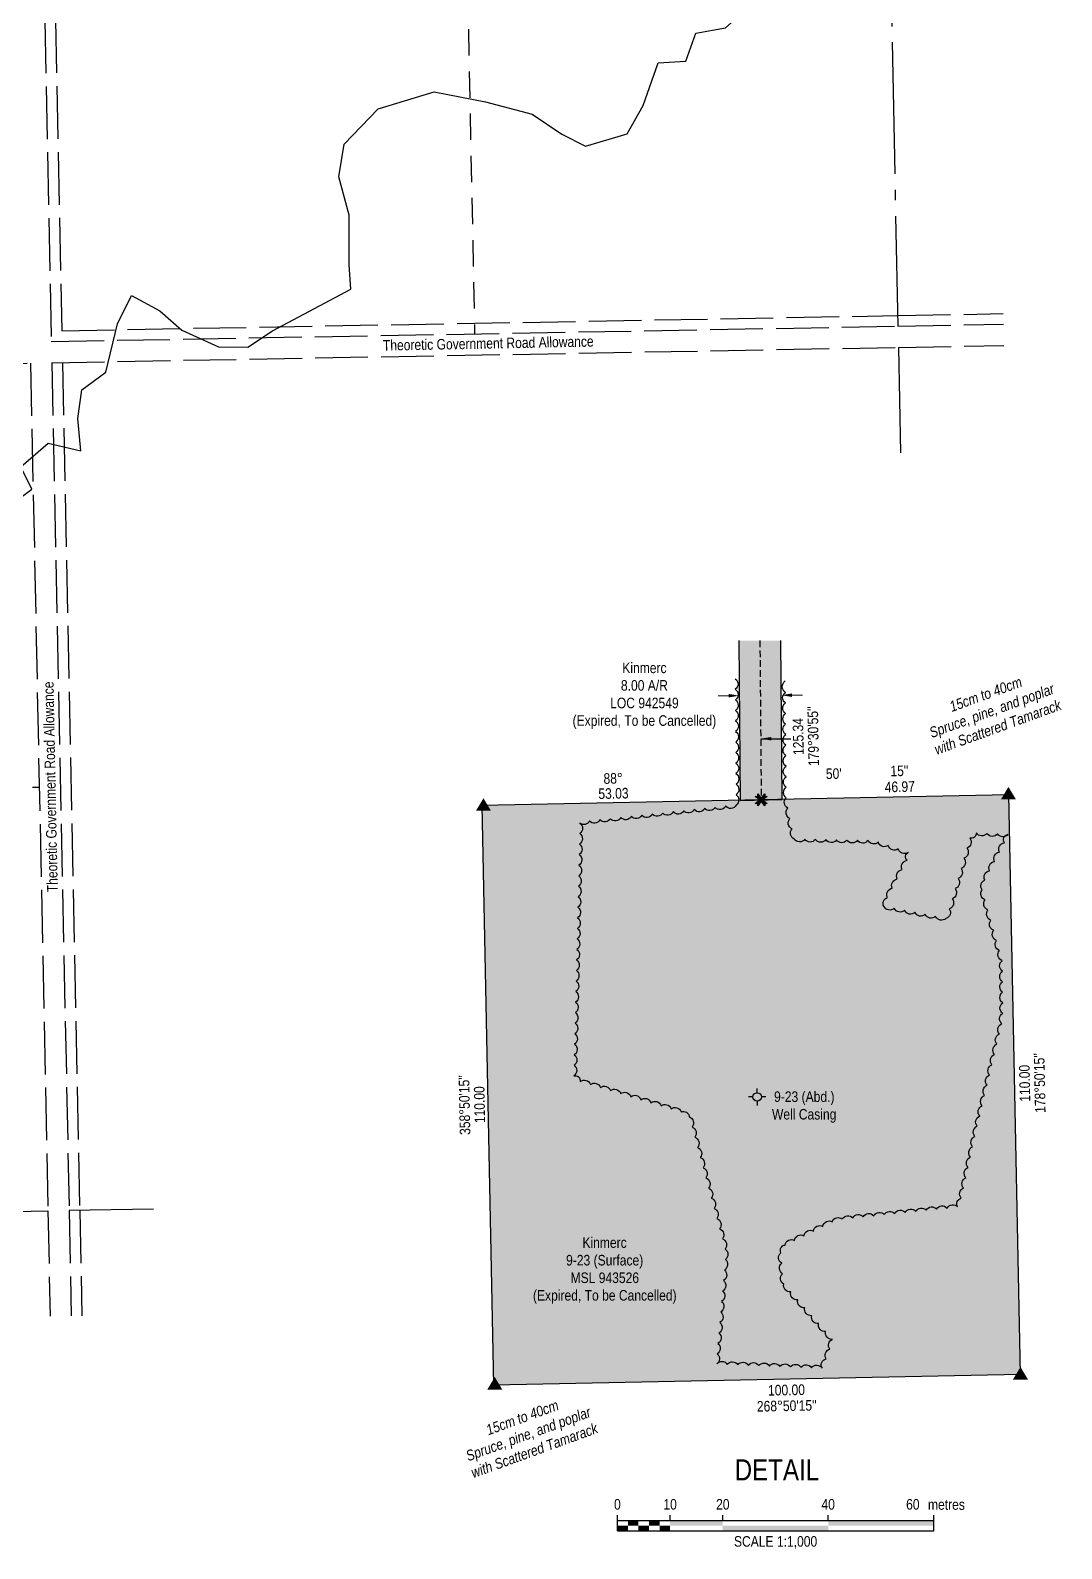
# Model space of a CAD drawing. Extents: x 587584 to 596044, y 6171808 to 6174677.
# Drawn here: x 589281 to 590259, y 6171808 to 6173249 of the extents above; entities that cross this region are included whole.
import ezdxf
from ezdxf.enums import TextEntityAlignment as Align

# ---------------------------------------------------------------- set-up
doc = ezdxf.new("R2010")
doc.units = 0
doc.header["$LTSCALE"] = 5
doc.header["$PDSIZE"] = 0.03
for name, pattern in [('0', [1, 1, 0]), ('foc-LSD', [8, 5, -3]), ('foc-QUARTERLINE', [33, 25, -3, 2, -3]), ('foc-TRAV', [1.875, 1.25, -0.625]), ('foc-UNSURVEYED', [12.5, 10, -2.5])]:
    doc.linetypes.add(name, pattern=pattern)
doc.layers.get('Defpoints').update_dxf_attribs({"color": 9})
doc.layers.add('C-AR-T', color=13, linetype='Continuous', lineweight=9)
doc.layers.add('C-WS-T', color=13, linetype='Continuous', lineweight=9)
for name, color, linetype in [('DETAIL-T', 7, 'Continuous'), ('F-WS-S', 190, 'Continuous'), ('L-BD1', 253, 'Continuous'), ('L-MON', 1, 'Continuous'), ('L-ROAD-T', 7, 'Continuous'), ('L-SECQ', 8, 'foc-QUARTERLINE'), ('L-SECTION-LSD', 7, 'foc-LSD'), ('L-USEC', 7, 'foc-UNSURVEYED'), ('P-PROPOSED', 10, 'Continuous'), ('P-PROPOSED-H', 21, 'Continuous'), ('P-TRAV', 4, 'foc-TRAV'), ('T-BUSH', 110, '0'), ('T-BUSH-T', 110, 'Continuous'), ('T-WATER', 160, 'Continuous')]:
    doc.layers.add(name, color=color, linetype=linetype)
doc.styles.add('80', font='ARIALN.TTF', dxfattribs={"height": 10})
doc.styles.add('80CG', font='ARIALN.TTF', dxfattribs={"height": 10})
doc.styles.add('80L', font='ARIALN.TTF', dxfattribs={"height": 10})
doc.styles.add('80LS', font='ARIALNI.TTF', dxfattribs={"height": 10})
doc.styles.add('foc-LtypeFont', font='ARIALN.TTF', dxfattribs={"height": 7.35})
doc.linetypes.add('foc-TOPO-flowdirection-NOLINE', pattern='A,0,[">",foc-LtypeFont,S=0.3,R=0,X=0,Y=-0.945],-20,[">",foc-LtypeFont,S=0.3,R=0,X=0,Y=-0.945],0', length=20)
doc.dimstyles.new('Compass 5 000', dxfattribs={"dimscale": 5, "dimtxt": 9, "dimasz": 2, "dimexe": 0.2, "dimexo": 0.0625, "dimgap": 0.5, "dimtad": 0, "dimtih": 1, "dimtoh": 1, "dimzin": 0, "dimdsep": 46, "dimtxsty": '80CG', "dimcen": 0.1, "dimse1": 1, "dimse2": 1, "dimclrd": 256, "dimclrt": 256, "dimaunit": 1, "dimadec": 4, "dimazin": 0, "dimtfac": 0.06, "dimtofl": 0, "dimtmove": 0, "dimatfit": 1, "dimfxl": 0.2, "dimtolj": 1, "dimtzin": 0, "dimlwd": -1, "dimarcsym": 0})

# ---------------------------------------------------------------- blocks, each defined once
blk = doc.blocks.new('GABD')
for p, q in [((-0.81, 0), (-1.62, 0)), ((0, 0.81), (0, 1.62)), ((1.62, 0), (0.81, 0)), ((0, -0.81), (0, -1.62))]:
    blk.add_line(p, q)
blk.add_circle((0, 0), 0.8)
blk = doc.blocks.new('STRIA')
blk.add_hatch(color=255).paths.add_polyline_path([(-0.04, 1.52), (-1.47, -0.87), (1.39, -0.87)])
blk = doc.blocks.new('STRIAA')
blk.add_blockref('STRIA', (0, 0))
blk = doc.blocks.new('STRIB')
at = {"color": 1}
blk.add_solid([(-1.12, -0.67), (-0.04, 1.13), (1.04, -0.67)], dxfattribs=at)
blk = doc.blocks.new('STRIBB')
blk.add_blockref('STRIB', (0, 0))
blk = doc.blocks.new('STRICC')
for name in ['STRIAA', 'STRIBB']:
    blk.add_blockref(name, (0, 0))
blk = doc.blocks.new('fdspike')
blk.add_blockref('STRICC', (0, 0))
blk = doc.blocks.new('*U319')
at = {"color": 0}
for p, q in [((-150, 0), (-150, 15)), ((-100, 10), (-100, 15)), ((-50, 10), (-50, 15)), ((50, 10), (50, 15)), ((150.2, 0), (150.2, 15)), ((-150, 10), (150.2, 10)), ((-150, 0), (150.2, 0))]:
    blk.add_line(p, q, dxfattribs=at)
for points in [[(-150, 5), (-140, 5), (-150, 0), (-140, 0)], [(-140, 10), (-130, 10), (-140, 5), (-130, 5)], [(-130, 5), (-120, 5), (-130, 0), (-120, 0)], [(-120, 10), (-110, 10), (-120, 5), (-110, 5)], [(-110, 5), (-100, 5), (-110, 0), (-100, 0)], [(-100, 10), (-50, 10), (-100, 5), (-50, 5)], [(-50, 5), (50, 5), (-50, 0), (50, 0)], [(50, 10), (150.2, 10), (50, 5), (150.2, 5)]]:
    blk.add_solid(points, dxfattribs=at)
at = {"color": 0, "style": '80'}
blk.add_text('metres', height=10, dxfattribs=at).set_placement((162.2, 20), align=Align.CENTER)
at = {"color": 0, "char_height": 10, "style": '80'}
for s, insert, attachment_point in [('0', (-150, 30.2), 2), ('10', (-100, 30.2), 2), ('20', (-50, 30.2), 2), ('40', (50, 30.2), 2), ('60', (136.7, 30.2), 3), ('SCALE 1:1,000', (0.1, -5), 2)]:
    blk.add_mtext(s, dxfattribs=dict(at, insert=insert, attachment_point=attachment_point))
blk = doc.blocks.new('TEMP')
h = blk.add_hatch(color=255)
h.dxf.hatch_style = 1
h.paths.add_polyline_path([(0, 0.25), (-0.67, 1.15), (-0.67, 0.67), (-1.15, 0.67), (-0.25, 0), (-1.15, -0.67), (-0.67, -0.67), (-0.67, -1.15), (0, -0.25), (0.67, -1.15), (0.67, -0.67), (1.15, -0.67), (0.25, 0), (1.15, 0.67), (0.67, 0.67), (0.67, 1.15)])
h.paths.add_polyline_path([(0.57, 0.85), (0.57, 0.57), (0.85, 0.57), (0.08, 0), (0.85, -0.57), (0.57, -0.57), (0.57, -0.85), (0, -0.08), (-0.57, -0.85), (-0.57, -0.57), (-0.85, -0.57), (-0.08, 0), (-0.85, 0.57), (-0.57, 0.57), (-0.57, 0.85), (0, 0.08)], flags=16)
h = blk.add_hatch(color=1)
h.dxf.hatch_style = 1
h.paths.add_polyline_path([(0, 0.08), (-0.57, 0.85), (-0.57, 0.57), (-0.85, 0.57), (-0.08, 0), (-0.85, -0.57), (-0.57, -0.57), (-0.57, -0.85), (0, -0.08), (0.57, -0.85), (0.57, -0.57), (0.85, -0.57), (0.08, 0), (0.85, 0.57), (0.57, 0.57), (0.57, 0.85)])
at = {"color": 1}
for p, q in [((-0.08, 0), (0.08, 0)), ((0, 0.08), (0, -0.08))]:
    blk.add_line(p, q, dxfattribs=at)
at = {"color": 255, "flags": 128}
blk.add_lwpolyline([(-0.25, 0), (-1.15, 0.67), (-0.67, 0.67), (-0.67, 1.15), (0, 0.25), (0.67, 1.15), (0.67, 0.67), (1.15, 0.67), (0.25, 0), (1.15, -0.67), (0.67, -0.67), (0.67, -1.15), (0, -0.25), (-0.67, -1.15), (-0.67, -0.67), (-1.15, -0.67)], close=True, dxfattribs=at)
at = {"color": 1, "flags": 128}
blk.add_lwpolyline([(-0.08, 0), (-0.85, 0.57), (-0.57, 0.57), (-0.57, 0.85), (0, 0.08), (0.57, 0.85), (0.57, 0.57), (0.85, 0.57), (0.08, 0), (0.85, -0.57), (0.57, -0.57), (0.57, -0.85), (0, -0.08), (-0.57, -0.85), (-0.57, -0.57), (-0.85, -0.57)], close=True, dxfattribs=at)
blk = doc.blocks.new('*D455')
at = {"layer": 'C-AR-T', "transparency": 16777216}
for p, q in [((589943.2, 6172617.5), (589933.2, 6172617.5)), ((590003.2, 6172618.1), (590013.2, 6172618.1))]:
    blk.add_line(p, q, dxfattribs=at)
at = {"layer": 'C-AR-T', "linetype": 'Continuous', "transparency": 16777216}
for points in [[(589943.2, 6172619.2), (589943.2, 6172615.9), (589953.2, 6172617.6)], [(590003.2, 6172619.7), (590003.2, 6172616.4), (589993.2, 6172618)]]:
    blk.add_solid(points, dxfattribs=at)
at = {"layer": 'Defpoints', "color": 0, "linetype": 'Continuous', "transparency": 16777216}
for p in [(589952.9, 6172649.2), (589992.9, 6172649.5), (589953.2, 6172617.6)]:
    blk.add_point(p, dxfattribs=at)
at = {"layer": 'C-AR-T', "linetype": 'Continuous', "transparency": 16777216, "insert": (589863.2, 6172617.5), "char_height": 10, "attachment_point": 5, "style": '80CG'}
blk.add_mtext('\\A1;Kinmerc\\P8.00 A/R\\PLOC 942549\\P(Expired, To be Cancelled)', dxfattribs=at)

msp = doc.modelspace()

# ---------------------------------------------------------------- hatches: boundary and pattern name
at = {"layer": 'P-PROPOSED-H'}
h = msp.add_hatch(color=256, dxfattribs=at)
h.dxf.hatch_style = 1
h.paths.add_polyline_path([(589992.731, 6172669.879), (589952.745, 6172669.879), (589954.028, 6172518.301), (589994.007, 6172519.112)])
h = msp.add_hatch(color=256, dxfattribs=at)
h.dxf.hatch_style = 1
h.paths.add_polyline_path([(590219.862, 6171973.799), (590208.708, 6172523.469), (589974.017, 6172518.707), (589709.007, 6172513.329), (589720.162, 6171963.659)])

# ---------------------------------------------------------------- linework, layer by layer
at = {"layer": 'L-SECQ', "flags": 128}
for points in [[(590087.865, 6173732.466), (590103.668, 6172968.144)], [(590104.084, 6172948.031), (590106.15, 6172848.053)], [(588528.802, 6172113.824), (589297.418, 6172128.752)], [(589397.402, 6172130.573), (589317.532, 6172129.118)]]:
    msp.add_lwpolyline(points, dxfattribs=at)
at = {"layer": 'L-SECTION-LSD', "flags": 128}
for points in [[(589669.033, 6174569.528), (589702.145, 6172960.876)], [(587683.04, 6172499.679), (589289.179, 6172530.942)]]:
    msp.add_lwpolyline(points, dxfattribs=at)
at = {"layer": 'L-USEC'}
for p, q in [((589310.497, 6172963.852), (590103.538, 6172978.206)), ((590103.538, 6172978.206), (590203.443, 6172980.014)), ((589300.641, 6172953.609), (590103.72, 6172968.145)), ((590103.72, 6172968.145), (590203.651, 6172969.953)), ((589301.054, 6172933.496), (590104.084, 6172948.031)), ((590104.084, 6172948.031), (590204.067, 6172949.841)), ((588477.936, 6172917.476), (589280.94, 6172933.132))]:
    msp.add_line(p, q, dxfattribs=at)
at = {"layer": 'L-USEC', "flags": 128}
for points in [[(589284.158, 6173758.053), (589300.641, 6172953.609)], [(589294.22, 6173758.234), (589310.497, 6172963.852)], [(589280.94, 6172933.132), (589297.418, 6172128.752)], [(589301.053, 6172933.544), (589317.532, 6172129.118)], [(589311.114, 6172933.751), (589327.593, 6172129.301)], [(589297.418, 6172128.752), (589299.466, 6172028.773)], [(589317.532, 6172129.118), (589319.579, 6172029.164)], [(589327.593, 6172129.301), (589329.641, 6172029.359)]]:
    msp.add_lwpolyline(points, dxfattribs=at)
at = {"layer": 'P-PROPOSED', "flags": 128}
msp.add_lwpolyline([(589952.745, 6172669.879), (589954.028, 6172518.301), (589994.007, 6172519.112), (589992.731, 6172669.879)], dxfattribs=at)
at = {"layer": 'P-PROPOSED'}
msp.add_lwpolyline([(590219.862, 6171973.799), (590208.708, 6172523.469), (589974.017, 6172518.707), (589709.007, 6172513.329), (589720.162, 6171963.659)], close=True, dxfattribs=at)
at = {"layer": 'P-TRAV'}
msp.add_line((589972.738, 6172669.879), (589974.017, 6172518.707), dxfattribs=at)
at = {"layer": 'T-BUSH', "linetype": 'Continuous', "flags": 128}
msp.add_lwpolyline([(589949.341, 6172633.616, -0.52056705), (589949.419, 6172623.62, -0.52056705), (589949.498, 6172613.624, -0.52056705), (589949.577, 6172603.628, -0.52056705), (589949.655, 6172593.633, -0.52056705), (589949.734, 6172583.637, -0.52056705), (589949.812, 6172573.641, -0.52056705), (589949.891, 6172563.645, -0.52056705), (589949.969, 6172553.65, -0.52056705), (589950.048, 6172543.654, -0.52056705), (589950.127, 6172533.658, -0.52056705), (589950.205, 6172523.662, -0.52056705), (589950.156, 6172513.781, -0.52056705), (589940.218, 6172512.707, -0.52056705), (589930.279, 6172511.634, -0.52056705), (589920.341, 6172510.56, -0.52056705), (589910.403, 6172509.487, -0.52056705), (589900.465, 6172508.413, -0.52056705), (589890.526, 6172507.34, -0.52056705), (589880.588, 6172506.266, -0.52056705), (589870.65, 6172505.193, -0.52056705), (589860.712, 6172504.119, -0.52056705), (589850.773, 6172503.046, -0.52056705), (589840.835, 6172501.972, -0.52056705), (589830.897, 6172500.899, -0.52056705), (589820.959, 6172499.825, -0.52056705), (589811.02, 6172498.752, -0.52056705), (589802.079, 6172496.761, -0.52056705), (589801.835, 6172486.768, -0.52056705), (589801.591, 6172476.775, -0.52056705), (589801.346, 6172466.782, -0.52056705), (589801.102, 6172456.789, -0.52056705), (589800.858, 6172446.796, -0.52056705), (589800.614, 6172436.803, -0.52056705), (589800.37, 6172426.809, -0.52056705), (589800.125, 6172416.816, -0.52056705), (589799.881, 6172406.823, -0.52056705), (589799.637, 6172396.83, -0.52056705), (589799.393, 6172386.837, -0.52056705), (589799.149, 6172376.844, -0.52056705), (589798.905, 6172366.851, -0.52056705), (589798.66, 6172356.858, -0.52056705), (589798.416, 6172346.865, -0.52056705), (589798.172, 6172336.872, -0.52056705), (589797.928, 6172326.879, -0.52056705), (589797.684, 6172316.886, -0.52056705), (589797.44, 6172306.893, -0.52056705), (589797.195, 6172296.899, -0.52056705), (589796.951, 6172286.906, -0.52056705), (589796.707, 6172276.913, -0.52056705), (589796.463, 6172266.92, -0.52056705), (589796.219, 6172256.927, -0.52056705), (589802.387, 6172251.578, -0.52056705), (589811.957, 6172248.692, -0.52056705), (589821.528, 6172245.807, -0.52056705), (589831.098, 6172242.922, -0.52056705), (589840.669, 6172240.037, -0.52056705), (589850.24, 6172237.151, -0.52056705), (589859.81, 6172234.266, -0.52056705), (589869.381, 6172231.381, -0.52056705), (589878.951, 6172228.495, -0.52056705), (589888.522, 6172225.61, -0.52056705), (589898.093, 6172222.725, -0.52056705), (589905.737, 6172217.967, -0.52056705), (589908.352, 6172208.319, -0.52056705), (589910.966, 6172198.671, -0.52056705), (589913.58, 6172189.023, -0.52056705), (589916.194, 6172179.375, -0.52056705), (589918.809, 6172169.727, -0.52056705), (589921.423, 6172160.078, -0.52056705), (589924.037, 6172150.43, -0.52056705), (589926.651, 6172140.782, -0.52056705), (589929.266, 6172131.134, -0.52056705), (589931.88, 6172121.486, -0.52056705), (589934.494, 6172111.838, -0.52056705), (589937.108, 6172102.189, -0.52056705), (589939.723, 6172092.541, -0.52056705), (589939.982, 6172082.684, -0.52056705), (589939.104, 6172072.727, -0.52056705), (589938.227, 6172062.77, -0.52056705), (589937.349, 6172052.812, -0.52056705), (589936.472, 6172042.855, -0.52056705), (589935.595, 6172032.897, -0.52056705), (589934.717, 6172022.94, -0.52056705), (589933.84, 6172012.982, -0.52056705), (589932.962, 6172003.025, -0.52056705), (589932.085, 6171993.067, -0.52056705), (589931.79, 6171983.623, -0.52056705), (589941.778, 6171983.221, -0.52056705), (589951.766, 6171982.819, -0.52056705), (589961.754, 6171982.418, -0.52056705), (589971.742, 6171982.016, -0.52056705), (589981.73, 6171981.615, -0.52056705), (589991.718, 6171981.213, -0.52056705), (590001.706, 6171980.812, -0.52056705), (590011.694, 6171980.41, -0.52056705), (590021.682, 6171980.009, -0.52056705), (590031.67, 6171979.607, -0.52056705), (590035.593, 6171988.329, -0.52056705), (590039.089, 6171997.694, -0.52056705), (590041.662, 6172006.889, -0.52056705), (590035.055, 6172014.391, -0.52056705), (590028.449, 6172021.893, -0.52056705), (590021.843, 6172029.394, -0.52056705), (590015.237, 6172036.896, -0.52056705), (590008.63, 6172044.398, -0.52056705), (590002.024, 6172051.9, -0.52056705), (589995.418, 6172059.402, -0.52056705), (589994.283, 6172069.227, -0.52056705), (589993.474, 6172079.19, -0.52056705), (589992.665, 6172089.153, -0.52056705), (589996.577, 6172096.439, -0.52056705), (590005.543, 6172100.858, -0.52056705), (590014.51, 6172105.276, -0.52056705), (590023.476, 6172109.695, -0.52056705), (590032.442, 6172114.114, -0.52056705), (590041.409, 6172118.532, -0.52056705), (590050.906, 6172121.111, -0.52056705), (590060.848, 6172122.149, -0.52056705), (590070.79, 6172123.186, -0.52056705), (590080.732, 6172124.223, -0.52056705), (590090.674, 6172125.26, -0.52056705), (590100.617, 6172126.298, -0.52056705), (590110.559, 6172127.335, -0.52056705), (590120.501, 6172128.372, -0.52056705), (590130.443, 6172129.409, -0.52056705), (590140.385, 6172130.447, -0.52056705), (590150.327, 6172131.484, -0.52056705), (590160.269, 6172132.521, -0.52056705), (590163.74, 6172140.812, -0.52056705), (590165.9, 6172150.572, -0.52056705), (590168.06, 6172160.332, -0.52056705), (590170.221, 6172170.092, -0.52056705), (590172.381, 6172179.851, -0.52056705), (590174.541, 6172189.611, -0.52056705), (590176.701, 6172199.371, -0.52056705), (590178.911, 6172209.12, -0.52056705), (590181.24, 6172218.84, -0.52056705), (590183.57, 6172228.561, -0.52056705), (590185.9, 6172238.282, -0.52056705), (590188.229, 6172248.003, -0.52056705), (590190.559, 6172257.724, -0.52056705), (590192.889, 6172267.444, -0.52056705), (590195.218, 6172277.165, -0.52056705), (590197.548, 6172286.886, -0.52056705), (590199.878, 6172296.607, -0.52056705), (590202.207, 6172306.328, -0.52056705), (590203.113, 6172316.21, -0.52056705), (590203.026, 6172326.206, -0.52056705), (590202.939, 6172336.202, -0.52056705), (590202.852, 6172346.197, -0.52056705), (590202.765, 6172356.193, -0.52056705), (590202.664, 6172366.187, -0.52056705), (590199.95, 6172375.807, -0.52056705), (590197.236, 6172385.428, -0.52056705), (590194.522, 6172395.049, -0.52056705), (590191.809, 6172404.669, -0.52056705), (590189.095, 6172414.29, -0.52056705), (590186.381, 6172423.911, -0.52056705), (590183.667, 6172433.531, -0.52056705), (590186.003, 6172442.621, -0.52056705), (590190.657, 6172451.468, -0.52056705), (590195.31, 6172460.315, -0.52056705), (590199.963, 6172469.162, -0.52056705), (590204.616, 6172478.009, -0.52056705), (590208.034, 6172486.144, -0.52056705), (590198.046, 6172486.545, -0.52056705), (590188.058, 6172486.947, -0.52056705), (590178.07, 6172487.348, -0.52056705), (590171.847, 6172482.523, -0.52056705), (590169.064, 6172472.922, -0.52056705), (590166.281, 6172463.321, -0.52056705), (590163.498, 6172453.72, -0.52056705), (590160.716, 6172444.119, -0.52056705), (590157.933, 6172434.518, -0.52056705), (590155.15, 6172424.918, -0.52056705), (590152.367, 6172415.317, -0.52056705), (590149.237, 6172406.284, -0.52056705), (590139.428, 6172408.205, -0.52056705), (590129.618, 6172410.126, -0.52056705), (590119.808, 6172412.047, -0.52056705), (590109.999, 6172413.968, -0.52056705), (590100.189, 6172415.889, -0.52056705), (590090.379, 6172417.81, -0.52056705), (590093.699, 6172426.016, -0.52056705), (590098.354, 6172434.862, -0.52056705), (590103.01, 6172443.708, -0.52056705), (590107.666, 6172452.553, -0.52056705), (590112.322, 6172461.399, -0.52056705), (590113.403, 6172468.838, -0.52056705), (590103.968, 6172472.14, -0.52056705), (590094.533, 6172475.441, -0.52056705), (590085.098, 6172478.742, -0.52056705), (590075.324, 6172480.168, -0.52056705), (590065.33, 6172480.375, -0.52056705), (590055.336, 6172480.582, -0.52056705), (590045.342, 6172480.788, -0.52056705), (590035.348, 6172480.995, -0.52056705), (590025.355, 6172481.202, -0.52056705), (590015.361, 6172481.409, -0.52056705), (590005.367, 6172481.616, -0.52056705), (590003.243, 6172491.269, -0.52056705), (590001.236, 6172501.062, -0.52056705), (589999.229, 6172510.854, -0.52056705), (589997.773, 6172520.705, -0.52056705), (589997.682, 6172530.701, -0.52056705), (589997.592, 6172540.696, -0.52056705), (589997.501, 6172550.692, -0.52056705), (589997.41, 6172560.687, -0.52056705), (589997.32, 6172570.683, -0.52056705), (589997.229, 6172580.679, -0.52056705), (589997.139, 6172590.674, -0.52056705), (589997.048, 6172600.67, -0.52056705), (589996.957, 6172610.666, -0.52056705), (589996.867, 6172620.661, -0.52056705), (589996.768, 6172631.555, -0.52056705)], format="xyb", dxfattribs=at)
at = {"layer": 'T-WATER', "linetype": 'foc-TOPO-flowdirection-NOLINE', "flags": 128}
msp.add_lwpolyline([(589084.295, 6172527.536), (589103.209, 6172561.209), (589121.396, 6172588.128), (589126.932, 6172628.195), (589113.003, 6172659.933), (589097.616, 6172718.067), (589111.091, 6172724.117), (589123.73, 6172714.571), (589150.104, 6172719.928), (589168.491, 6172698.255), (589188.36, 6172717.083), (589202.948, 6172744.14), (589220.797, 6172744.212), (589256.913, 6172751.557), (589263.441, 6172768.981), (589261.523, 6172798.07), (589282.158, 6172813.451), (589271.571, 6172834.705), (589297.727, 6172857.308), (589328.505, 6172849.935), (589325.68, 6172880.52), (589329.616, 6172907.681), (589352.346, 6172924.572), (589363.408, 6172970.509), (589376.799, 6172997.11), (589403.552, 6172982.671), (589424.477, 6172964.459), (589459.186, 6172948.703), (589487.085, 6172948.364), (589510.27, 6172963.607), (589584.8, 6173003.206), (589583.056, 6173026.294), (589583.164, 6173073.54), (589573.415, 6173109.794), (589578.536, 6173140.862), (589610.498, 6173174.287), (589663.676, 6173190.55), (589712.459, 6173180.851), (589756.602, 6173169.18), (589784.726, 6173150.4), (589807.421, 6173138.791), (589846.968, 6173150.501), (589861.858, 6173177.408), (589876.088, 6173218.111), (589902.481, 6173219.717), (589911.972, 6173245.999), (589939.999, 6173251.065), (589970.184, 6173278.184), (589971.389, 6173350.629), (590009.882, 6173363.834), (590037.334, 6173399.188), (590045.975, 6173449.619), (590037.406, 6173527.721), (590020.474, 6173598.445), (590016.445, 6173666.668), (590031.085, 6173705.852), (590036.919, 6173715.852)], dxfattribs=at)
at = {"layer": 'T-WATER', "flags": 128}
msp.add_lwpolyline([(589261.523, 6172798.07), (589282.158, 6172813.451), (589271.571, 6172834.705), (589297.727, 6172857.308), (589328.505, 6172849.935), (589325.68, 6172880.52), (589329.616, 6172907.681), (589352.346, 6172924.572), (589363.408, 6172970.509), (589376.799, 6172997.11), (589403.552, 6172982.671), (589424.477, 6172964.459), (589459.186, 6172948.703), (589487.085, 6172948.364), (589510.27, 6172963.607), (589584.8, 6173003.206), (589583.056, 6173026.294), (589583.164, 6173073.54), (589573.415, 6173109.794), (589578.536, 6173140.862), (589610.498, 6173174.287), (589663.676, 6173190.55), (589712.459, 6173180.851), (589756.602, 6173169.18), (589784.726, 6173150.4), (589807.421, 6173138.791), (589846.968, 6173150.501), (589861.858, 6173177.408), (589876.088, 6173218.111), (589902.481, 6173219.717), (589911.972, 6173245.999), (589939.999, 6173251.065)], dxfattribs=at)

# ---------------------------------------------------------------- block references
at = {"layer": 'DETAIL-T', "linetype": 'Continuous', "xscale": 0.99960621, "yscale": 0.99960621, "zscale": 0.99960621}
msp.add_blockref('*U319', (589987.521, 6171825.228), dxfattribs=at)
at = {"layer": 'F-WS-S', "xscale": 4.998031049999995, "yscale": 4.998031049999995, "zscale": 4.998031049999995}
msp.add_blockref('GABD', (589970.137, 6172236.917), dxfattribs=at)
at = {"layer": 'L-MON', "color": 2, "xscale": 4.998031049999995, "yscale": 4.998031049999995, "zscale": 4.998031049999995}
for p in [(590208.708, 6172523.469), (589710.738, 6172512.704), (590220.103, 6171973.174), (589721.478, 6171963.544)]:
    msp.add_blockref('fdspike', p, dxfattribs=at)
at = {"layer": 'L-MON', "color": 4, "xscale": 4.998031049999999, "yscale": 4.998031049999999, "zscale": 4.998031049999999}
msp.add_blockref('TEMP', (589974.017, 6172518.707), dxfattribs=at)

# ---------------------------------------------------------------- texts
at = {"layer": 'C-WS-T', "char_height": 10, "attachment_point": 1, "style": '80L'}
for s, width, insert in [('\\pi2.1339;9-23 (Abd.)\\P\\pi0.12844;Well Casing', 60.4206, (589984.05, 6172242.164)), ('\\pi47.30443;Kinmerc\\P\\pi31.79966;9-23 (Surface)\\P\\pi36.04932;MSL 943526\\P\\pi0.39447;(Expired, To be Cancelled)', 135.66617, (589757.091, 6172103.702))]:
    msp.add_mtext_dynamic_manual_height_columns(s, width=width, gutter_width=50, heights=[0], dxfattribs=dict(at, insert=insert))
at = {"layer": 'DETAIL-T', "color": 3, "insert": (589988.887, 6171883.153), "char_height": 19.9921, "width": 79.51383, "attachment_point": 5, "style": '80CG'}
msp.add_mtext('DETAIL', dxfattribs=at)
at = {"layer": 'L-BD1', "linetype": 'Continuous', "style": '80L'}
for s, p in [('88°', (589833.533, 6172539.105)), ("15''", (590105.093, 6172546.225)), ('53.03', (589833.84, 6172524.864)), ('46.97', (590105.417, 6172531.235))]:
    msp.add_text(s, height=9.9961, rotation=1.2384, dxfattribs=at).set_placement(p, align=Align.MIDDLE)
at = {"layer": 'L-BD1', "style": '80L'}
for s, height, rotation, p in [("178°50'15''", 9.99606, 91.1863, (590238.113, 6172250.155)), ("358°50'15''", 9.99606, 91.1204, (589692.536, 6172229.257)), ('110.00', 9.9961, 91.1863, (590223.872, 6172249.86)), ('110.00', 9.9961, 91.1204, (589706.778, 6172229.535)), ('100.00', 9.9961, 1.1064, (589997.953, 6171958.886)), ("268°50'15''", 9.99606, 1.1064, (589998.243, 6171943.895))]:
    msp.add_text(s, height=height, rotation=rotation, dxfattribs=at).set_placement(p, align=Align.MIDDLE)
at = {"layer": 'L-ROAD-T', "style": '80L'}
for rotation, p in [(1.116959, (589715.084, 6172951.853)), (91.152339, (589299.731, 6172531.09))]:
    msp.add_text('Theoretic Government Road Allowance', height=10, rotation=rotation, dxfattribs=at).set_placement(p, align=Align.MIDDLE_CENTER)
at = {"layer": 'T-BUSH-T', "char_height": 9.99213, "width": 127.31209, "attachment_point": 2, "rotation": 20, "style": '80LS'}
for insert in [(590185.22, 6172623.745), (589745.667, 6171937.562)]:
    msp.add_mtext('15cm to 40cm \\PSpruce, pine, and poplar with Scattered Tamarack', dxfattribs=dict(at, insert=insert))

# ---------------------------------------------------------------- next in the draw order: texts
at = {"layer": 'L-BD1', "linetype": 'Continuous', "insert": (590004.642, 6172549.706), "char_height": 9.99606, "width": 56.28519, "attachment_point": 1, "rotation": 91.1288, "line_spacing_factor": 0.855, "style": '80L', "bg_fill": 3, "box_fill_scale": 1.15, "bg_fill_color": 256, "bg_fill_true_color": 256, "bg_fill_transparency": 0}
msp.add_mtext("\\pi11.52568;125.34 \\P\\pi0.66365;179°30'55''", dxfattribs=at)

# ---------------------------------------------------------------- next in the draw order: texts
at = {"layer": 'L-BD1', "linetype": 'Continuous', "style": '80L'}
msp.add_text("50'", height=9.9961, rotation=1.2384, dxfattribs=at).set_placement((590042.792, 6172543.629), align=Align.MIDDLE)

# ---------------------------------------------------------------- next in the draw order: dimensions: what is measured, and where the dimension line sits
at = {"layer": 'C-AR-T', "color": 6, "linetype": 'Continuous'}
dim = msp.add_linear_dim(base=(589953.187, 6172617.629), p1=(589992.903, 6172649.546), p2=(589952.92, 6172649.207), angle=180.484847, text='Kinmerc\\P8.00 A/R\\PLOC 942549\\P(Expired, To be Cancelled)', dimstyle='Compass 5 000', dxfattribs=at)
dim.commit()
dim.dimension.update_dxf_attribs({"geometry": '*D455', "text_midpoint": (589863.249, 6172617.46), "dimtype": 161})

# ---------------------------------------------------------------- next in the draw order: leaders
at = {"layer": 'L-BD1', "linetype": 'Continuous', "path_type": 1}
msp.add_leader([(589973.526, 6172576.758), (590001.998, 6172576.758)], dimstyle='Compass 5 000', override={"dimgap": 0.5, "dimtad": 0}, dxfattribs=at)

doc.saveas('drawing.dxf')
